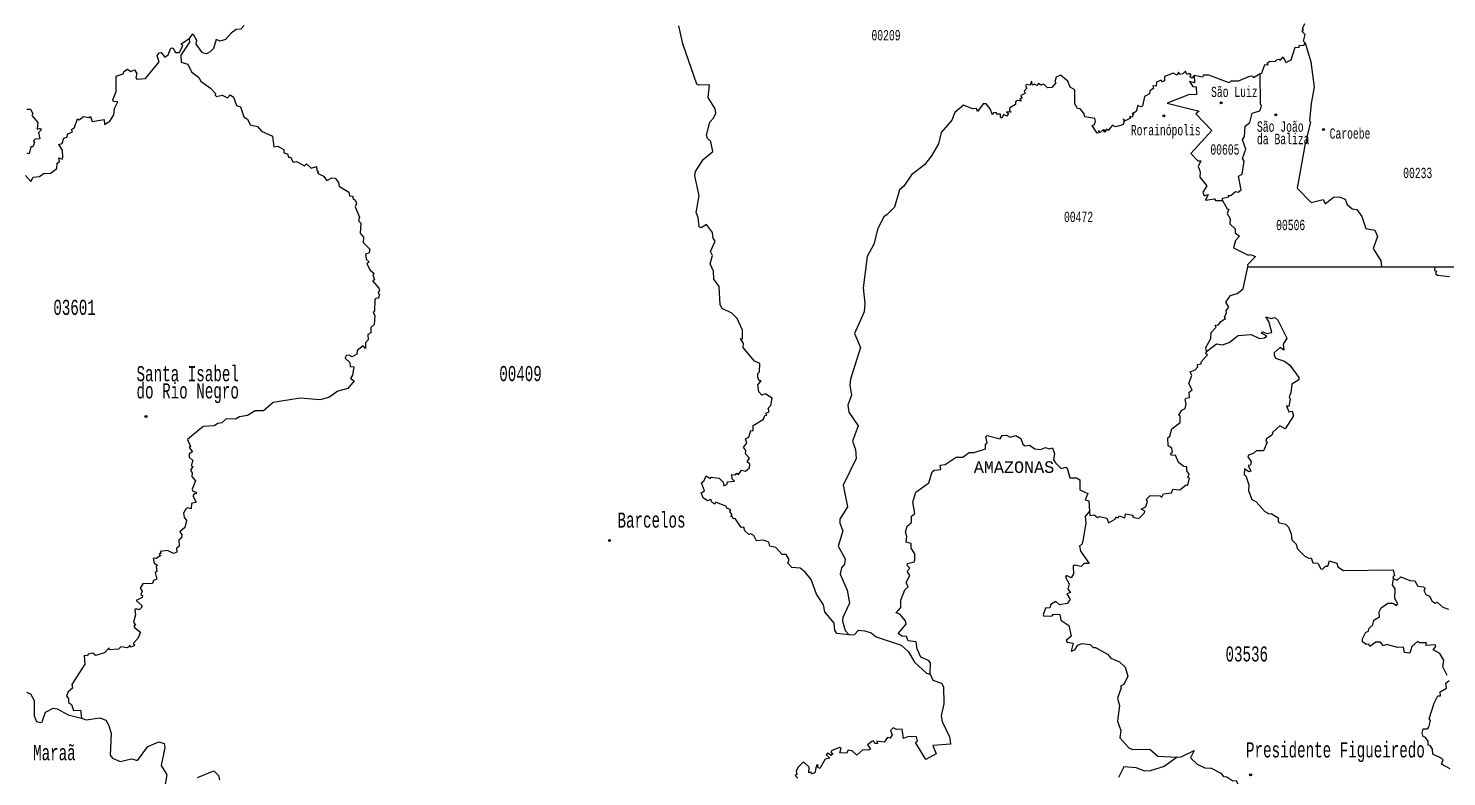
# Model space of a CAD drawing. Header units: millimetres. Extents: x 9851 to 10267, y 23387 to 23778.
# Drawn here: x 9935.2 to 9999.4, y 23704.4 to 23738.2 of the extents above; entities that cross this region are included whole.
import ezdxf
from ezdxf.enums import TextEntityAlignment as Align

# ---------------------------------------------------------------- set-up
doc = ezdxf.new("R2010")
doc.units = ezdxf.units.MM
doc.layers.add('3', color=7, linetype='Continuous')
doc.styles.add('MONOTXT', font='MONOTXT', dxfattribs={"height": 0.2})

# ---------------------------------------------------------------- blocks, each defined once
blk = doc.blocks.new('SEDE')
at = {"layer": '3', "color": 7, "linetype": 'Continuous'}
blk.add_circle((0, 0), 0.00451, dxfattribs=at)

msp = doc.modelspace()

# ---------------------------------------------------------------- linework, layer by layer
at = {"color": 7, "linetype": 'Continuous'}
for p, q in [((9990.377, 23727.432), (9996.422, 23727.432)), ((9996.422, 23727.432), (9998.834, 23727.432)), ((9998.834, 23727.432), (10001.802, 23727.432))]:
    msp.add_line(p, q, dxfattribs=at)
for points in [[(9944.997, 23738.338), (9944.849, 23738.171), (9944.644, 23738.155), (9944.408, 23737.999), (9944.155, 23737.71), (9943.91, 23737.635), (9943.738, 23737.71), (9943.613, 23737.307), (9943.466, 23737.143), (9943.291, 23737.052), (9943.119, 23737.105), (9942.822, 23737.491), (9942.866, 23737.655), (9942.724, 23737.902), (9942.652, 23737.941), (9942.506, 23737.748)], [(9972.358, 23710.786), (9971.791, 23710.843), (9971.702, 23711.002), (9971.666, 23711.31), (9971.258, 23711.827), (9971.188, 23712.138), (9970.877, 23712.63), (9970.635, 23713.282), (9970.36, 23713.613), (9970.135, 23713.799), (9969.76, 23713.83), (9969.574, 23714.032), (9969.644, 23714.193), (9969.502, 23714.424), (9969.327, 23714.424), (9969.038, 23714.738), (9968.758, 23714.793), (9968.719, 23714.968), (9968.483, 23715.063), (9968.166, 23715.038), (9968.035, 23715.277), (9967.897, 23715.357), (9967.819, 23715.316), (9967.63, 23715.493), (9967.585, 23715.655), (9967.472, 23715.641), (9967.191, 23716.046), (9967.108, 23716.024), (9967.091, 23716.105), (9966.994, 23716.135), (9967.058, 23716.205), (9966.952, 23716.36), (9966.997, 23716.432), (9966.816, 23716.507), (9966.799, 23716.593), (9966.33, 23716.777), (9966.274, 23716.696), (9966.141, 23716.78), (9966.102, 23716.907), (9965.949, 23716.846), (9965.747, 23716.982), (9965.655, 23717.207), (9965.808, 23717.291), (9965.674, 23717.655), (9965.802, 23717.757), (9965.891, 23717.982), (9966.06, 23717.857), (9966.119, 23717.916), (9966.472, 23717.868), (9966.652, 23717.693), (9966.688, 23717.524), (9966.83, 23717.602), (9966.852, 23717.702), (9967.169, 23717.727), (9967.063, 23717.843), (9967.049, 23718.03), (9967.219, 23718.027), (9967.269, 23718.091), (9967.344, 23718.038), (9967.49, 23718.233), (9967.665, 23718.189), (9967.849, 23718.33), (9967.86, 23718.5), (9967.74, 23718.605), (9967.849, 23718.775), (9967.66, 23718.964), (9967.673, 23719.122), (9967.574, 23719.272), (9967.718, 23719.45), (9967.665, 23719.655), (9967.81, 23719.719), (9967.912, 23720.022), (9968.007, 23720.011), (9968.018, 23720.255), (9968.485, 23720.539), (9968.54, 23720.703), (9968.629, 23720.714), (9968.585, 23720.803), (9968.735, 23720.867), (9968.693, 23721.028), (9968.804, 23721.153), (9968.874, 23721.489), (9968.56, 23721.686), (9968.399, 23721.625), (9968.274, 23721.778), (9968.221, 23722.083), (9968.373, 23722.269), (9968.287, 23722.275), (9968.226, 23722.43), (9968.223, 23722.6), (9968.304, 23722.68), (9968.307, 23723.05), (9968.076, 23723.158), (9967.56, 23723.772), (9967.578, 23723.952), (9967.435, 23724.191), (9967.524, 23724.177), (9967.53, 23724.555), (9967.291, 23725.093), (9967.049, 23725.338), (9966.608, 23725.541), (9966.513, 23725.713), (9966.472, 23726.532), (9966.23, 23726.871), (9966.213, 23727.232), (9966.074, 23727.555), (9966.172, 23727.932), (9966.088, 23728.127), (9966.294, 23728.588), (9966.197, 23728.721), (9966.172, 23728.974), (9965.905, 23729.338), (9965.665, 23729.196), (9965.571, 23729.234), (9965.528, 23729.653), (9965.427, 23729.885), (9965.574, 23730.635), (9965.374, 23731.549), (9965.402, 23731.735), (9965.752, 23732.277), (9966.18, 23732.649), (9966.097, 23733.088), (9965.947, 23733.224), (9965.897, 23733.377), (9966.047, 23733.968), (9966.222, 23734.143), (9966.33, 23734.382), (9966.299, 23734.566), (9965.98, 23735.077), (9966.041, 23735.66), (9965.547, 23735.635), (9965.46, 23735.685), (9964.838, 23737.513), (9964.649, 23738.324)], [(9992.963, 23737.557), (9992.888, 23737.635), (9992.96, 23737.938), (9992.822, 23738.091), (9992.897, 23738.13), (9992.849, 23738.185), (9992.952, 23738.424)], [(9935.116, 23731.555), (9935.352, 23731.285), (9935.452, 23731.477), (9935.752, 23731.518), (9935.955, 23731.666), (9936.23, 23731.652), (9936.522, 23731.877), (9936.544, 23732.118), (9936.652, 23732.193), (9936.619, 23732.349), (9936.783, 23732.296), (9936.802, 23732.38), (9936.791, 23732.702), (9936.627, 23732.955), (9936.777, 23733.01), (9936.841, 23733.238), (9936.988, 23733.291), (9937.022, 23733.443), (9937.238, 23733.527), (9937.194, 23733.643), (9937.324, 23733.732), (9937.466, 23734.113), (9937.538, 23734.077), (9937.73, 23734.218), (9937.983, 23734.18), (9938.058, 23734.23), (9938.122, 23733.993), (9938.669, 23734.085), (9938.683, 23733.866), (9938.933, 23734.021), (9939.108, 23734.302), (9939.141, 23734.582), (9939.285, 23734.89), (9939.089, 23734.91), (9939.063, 23734.982), (9939.217, 23735.361), (9939.207, 23736.047), (9939.532, 23736.148), (9939.566, 23736.261), (9939.727, 23736.363), (9939.876, 23736.257), (9940.045, 23736.331), (9940.148, 23736.174), (9940.097, 23735.988), (9940.144, 23735.915), (9940.535, 23735.947), (9941.149, 23736.693), (9941.06, 23736.968), (9941.149, 23737.099), (9941.241, 23737.113), (9941.405, 23736.91), (9941.569, 23737.013), (9941.685, 23737.31), (9941.774, 23737.324), (9941.891, 23737.116), (9942.072, 23737.116), (9942.23, 23737.432), (9942.141, 23737.491), (9942.506, 23737.748)], [(9942.506, 23737.748), (9942.527, 23737.582), (9942.141, 23737.005), (9942.149, 23736.677), (9942.454, 23736.597), (9942.624, 23736.241), (9942.955, 23735.985), (9943.035, 23735.827), (9943.477, 23735.507), (9943.71, 23735.263), (9943.688, 23735.185), (9943.749, 23735.135), (9944.005, 23735.193), (9944.241, 23735.068), (9944.363, 23735.205), (9944.519, 23735.105), (9944.655, 23734.716), (9944.835, 23734.66), (9944.98, 23734.213), (9945.149, 23734.105), (9945.272, 23733.841), (9945.605, 23733.768), (9945.777, 23733.557), (9946.277, 23733.33), (9946.347, 23732.852), (9946.51, 23732.877), (9946.791, 23732.735), (9946.788, 23732.577), (9946.96, 23732.538), (9947.002, 23732.388), (9947.094, 23732.38), (9947.208, 23732.155), (9947.369, 23732.191), (9947.727, 23731.999), (9947.822, 23732.085), (9948.027, 23731.888), (9948.269, 23731.963), (9948.28, 23731.796), (9948.352, 23731.741), (9948.319, 23731.666), (9948.585, 23731.532), (9948.733, 23731.332), (9948.955, 23731.452), (9949.113, 23731.438), (9949.269, 23731.235), (9949.291, 23731.071), (9949.727, 23730.805), (9949.755, 23730.641), (9949.916, 23730.616), (9949.91, 23730.538), (9950.035, 23730.421), (9950.08, 23730.274), (9950.013, 23730.143), (9950.216, 23729.666), (9950.163, 23729.513), (9950.269, 23729.396), (9950.244, 23728.952), (9950.391, 23728.771), (9950.372, 23728.521), (9950.685, 23728.224), (9950.647, 23728.06), (9950.491, 23728.005), (9950.519, 23727.774), (9950.644, 23727.66), (9950.547, 23727.566), (9950.694, 23727.271), (9950.872, 23727.132), (9950.822, 23727.071), (9950.894, 23726.843), (9950.808, 23726.793), (9951.083, 23726.463), (9951.119, 23726.377), (9951.055, 23726.23), (9951.116, 23726.171), (9951.06, 23725.999), (9950.96, 23726.013), (9950.908, 23725.943), (9950.894, 23725.432), (9950.83, 23725.366), (9950.91, 23725.224), (9950.869, 23724.816), (9950.728, 23724.677), (9950.732, 23724.448), (9950.587, 23724.371), (9950.598, 23724.125), (9950.479, 23723.992), (9950.479, 23723.733), (9950.376, 23723.855), (9950.115, 23723.639), (9950.087, 23723.481), (9949.875, 23723.358), (9949.752, 23723.438), (9949.611, 23723.424), (9949.56, 23723.291), (9949.773, 23723.104), (9949.794, 23722.912), (9949.953, 23722.904), (9949.897, 23722.525), (9949.81, 23722.378), (9949.97, 23722.264), (9949.691, 23721.92), (9949.227, 23721.799), (9948.83, 23721.524), (9948.425, 23721.416), (9947.538, 23721.494), (9946.315, 23721.293), (9945.879, 23720.908), (9945.497, 23720.91), (9945.143, 23720.705), (9944.784, 23720.643), (9944.603, 23720.533), (9944.181, 23720.55), (9943.989, 23720.376), (9943.801, 23720.347), (9943.641, 23720.229), (9943.143, 23720.207), (9942.443, 23719.617), (9942.58, 23719.302), (9942.507, 23719.256), (9942.664, 23719.055), (9942.512, 23718.975), (9942.517, 23718.814), (9942.673, 23718.662), (9942.602, 23718.42), (9942.682, 23718.39), (9942.577, 23718.225), (9942.651, 23718.116), (9942.627, 23717.941), (9942.798, 23717.756), (9942.649, 23717.368), (9942.674, 23717.285), (9942.83, 23717.241), (9942.828, 23717.158), (9942.748, 23717.178), (9942.677, 23717.068), (9942.825, 23716.789), (9942.617, 23716.723), (9942.596, 23716.478), (9942.454, 23716.535), (9942.379, 23716.495), (9942.262, 23716.292), (9942.28, 23716.099), (9942.395, 23715.954), (9942.315, 23715.642), (9942.096, 23715.445), (9942.177, 23715.324), (9942.173, 23715.174), (9942.047, 23715.067), (9942.057, 23714.792), (9941.942, 23714.684), (9941.958, 23714.521), (9941.8, 23714.457), (9941.531, 23714.597), (9941.204, 23714.546), (9941.233, 23714.471), (9941.16, 23714.418), (9941.232, 23714.371), (9941.026, 23714.236), (9940.878, 23714.246), (9940.937, 23714.021), (9941.078, 23713.929), (9941.019, 23713.867), (9941.052, 23713.645), (9940.978, 23713.599), (9941.056, 23713.302), (9940.903, 23713.248), (9940.862, 23713.106), (9940.425, 23713.094), (9940.304, 23712.891), (9940.387, 23712.752), (9940.331, 23712.602), (9940.401, 23712.558), (9940.384, 23712.479), (9940.118, 23712.331), (9940.365, 23712.115), (9940.365, 23712.028), (9940.258, 23711.909), (9940.114, 23711.966), (9940.057, 23711.912), (9940.086, 23711.686), (9939.99, 23711.362), (9940.082, 23711.228), (9940.017, 23711.173), (9940.063, 23711.103), (9940.318, 23710.912), (9940.197, 23710.624), (9939.984, 23710.394), (9940.05, 23710.337), (9940, 23710.279), (9939.865, 23710.231), (9939.846, 23710.311), (9939.725, 23710.194), (9939.423, 23710.243), (9939.314, 23710.132), (9938.906, 23710.108), (9938.901, 23710.191), (9938.684, 23709.969), (9938.271, 23709.852), (9938.153, 23709.949), (9937.944, 23709.905), (9937.91, 23709.828), (9937.761, 23709.856), (9937.792, 23709.452), (9937.21, 23708.54), (9937.236, 23708.368), (9937.037, 23708.199), (9936.961, 23708.02), (9937.05, 23707.887), (9937.056, 23707.72), (9937.189, 23707.636), (9937.279, 23707.366), (9937.602, 23707.375), (9937.646, 23707.012)], [(9990.933, 23736.152), (9991.008, 23736.191), (9991.144, 23736.577), (9991.294, 23736.557), (9991.244, 23736.638), (9991.366, 23736.721), (9991.619, 23736.707), (9991.663, 23736.793), (9991.791, 23736.821), (9991.855, 23736.766), (9991.974, 23736.924), (9992.091, 23736.668), (9992.335, 23736.793), (9992.516, 23737.36), (9992.702, 23737.346), (9992.694, 23737.435), (9992.902, 23737.449), (9992.963, 23737.557)], [(9992.963, 23737.557), (9993.229, 23736.692), (9993.367, 23735.556), (9993.235, 23734.807), (9993.158, 23734.035), (9993.205, 23733.99), (9993.014, 23733.155), (9993.09, 23733.151), (9992.962, 23732.998), (9992.611, 23730.98), (9993.235, 23730.34), (9993.779, 23730.478), (9993.865, 23730.282), (9994.249, 23730.579), (9994.497, 23730.594), (9994.776, 23730.494), (9994.872, 23730.243), (9995.095, 23730.052), (9995.301, 23730.012), (9995.53, 23729.697), (9995.708, 23729.166), (9996.113, 23729.078), (9996.232, 23728.793), (9996.046, 23728.252), (9996.383, 23727.7), (9996.422, 23727.432)], [(9987.952, 23736.081), (9987.841, 23735.952), (9987.758, 23736.018), (9987.808, 23736.091), (9987.752, 23736.168), (9987.622, 23736.118), (9987.555, 23736.277), (9987.441, 23736.152), (9987.299, 23736.127), (9987.247, 23736.235), (9987.183, 23736.096), (9986.994, 23736.191), (9986.602, 23736.032), (9986.608, 23735.838), (9986.519, 23735.793), (9986.455, 23735.871), (9986.247, 23735.777), (9986.23, 23735.602), (9986.083, 23735.61), (9986.113, 23735.496), (9985.949, 23735.388), (9985.933, 23735.255), (9985.702, 23735.132), (9985.619, 23734.699), (9985.53, 23734.655), (9985.397, 23734.724), (9985.327, 23734.455), (9985.147, 23734.349), (9985.213, 23734.349), (9985.144, 23734.188), (9985.022, 23734.232), (9985.069, 23734.157), (9984.824, 23734.032), (9984.735, 23734.121), (9984.785, 23733.999), (9984.73, 23733.841), (9984.399, 23733.757), (9984.249, 23733.827), (9984.066, 23733.585), (9983.983, 23733.657), (9983.935, 23733.56), (9983.902, 23733.632), (9983.933, 23733.532), (9983.872, 23733.524), (9983.847, 23733.632), (9983.697, 23733.499), (9983.616, 23733.591), (9983.633, 23733.485), (9983.569, 23733.477), (9983.338, 23733.824), (9983.435, 23733.863), (9983.491, 23734.007), (9983.458, 23734.141), (9983.005, 23734.205), (9982.96, 23734.382), (9982.794, 23734.568), (9982.672, 23734.593), (9982.555, 23734.793), (9982.56, 23735.424), (9982.349, 23735.557), (9982.235, 23735.824), (9981.905, 23736.099), (9981.708, 23736.005), (9981.644, 23735.805), (9981.697, 23735.746), (9981.513, 23735.532), (9981.322, 23735.518), (9981.147, 23735.682), (9981.01, 23735.643), (9980.905, 23735.721), (9980.841, 23735.624), (9980.727, 23735.691), (9980.638, 23735.641), (9980.597, 23735.827), (9980.533, 23735.638), (9980.355, 23735.671), (9980.319, 23735.605), (9980.385, 23735.499), (9980.258, 23735.374), (9980.302, 23735.274), (9980.102, 23735.155), (9980.177, 23735.068), (9980.063, 23734.996), (9980.122, 23734.916), (9979.966, 23734.955), (9979.866, 23734.893), (9979.869, 23734.771), (9979.61, 23734.621), (9979.605, 23734.485), (9979.672, 23734.427), (9979.458, 23734.432), (9979.558, 23734.368), (9979.477, 23734.235), (9979.324, 23734.316), (9979.26, 23734.157), (9979.194, 23734.199), (9979.188, 23734.338), (9979.008, 23734.335), (9979.019, 23734.413), (9978.883, 23734.393), (9978.833, 23734.296), (9978.727, 23734.577), (9978.538, 23734.805), (9978.41, 23734.793), (9978.155, 23734.457), (9978.113, 23734.585), (9977.933, 23734.566), (9977.513, 23734.73), (9977.127, 23734.413), (9976.999, 23734.052), (9976.513, 23733.496), (9976.388, 23732.993), (9976.066, 23732.446), (9975.752, 23732.032), (9975.163, 23731.591), (9974.827, 23731.08), (9974.63, 23730.902), (9974.397, 23730.124), (9974.063, 23729.793), (9973.919, 23729.693), (9973.644, 23729.155), (9973.463, 23728.449), (9973.169, 23727.893), (9972.98, 23726.474), (9973.058, 23725.771), (9973.022, 23725.388), (9972.597, 23724.413), (9972.858, 23723.785), (9972.413, 23722.341), (9972.377, 23722.08), (9972.458, 23721.621), (9972.294, 23721.166), (9972.335, 23720.855), (9972.755, 23720.232), (9972.508, 23719.538), (9972.638, 23719.166), (9972.663, 23718.763), (9972.08, 23717.557), (9972.277, 23716.58), (9971.935, 23716.018), (9971.924, 23715.832), (9972.06, 23715.48), (9971.86, 23714.793), (9972.169, 23714.224), (9972.138, 23713.985), (9972.008, 23713.81), (9971.944, 23713.53), (9972.258, 23712.81), (9972.366, 23712.213), (9972.058, 23711.574), (9972.044, 23711.399), (9972.177, 23710.98), (9972.358, 23710.786)], [(9987.952, 23736.081), (9987.966, 23735.744), (9987.739, 23735.801), (9987.895, 23735.582), (9988.037, 23735.571), (9988.053, 23735.224), (9987.691, 23735.207), (9986.73, 23734.822), (9988.18, 23734.471), (9988.021, 23734.348), (9988.741, 23733.594), (9987.798, 23732.556), (9988.117, 23732.221), (9988.249, 23732.215), (9988.123, 23731.964), (9988.226, 23731.724), (9988.206, 23731.484), (9988.523, 23731.087), (9988.333, 23730.802), (9988.399, 23730.643), (9988.585, 23730.699), (9988.46, 23730.443), (9988.863, 23730.507), (9988.913, 23730.43), (9989.227, 23730.432)], [(9990.933, 23736.152), (9990.63, 23735.971), (9990.616, 23736.038), (9990.48, 23736.046), (9989.938, 23735.821), (9989.605, 23735.83), (9989.527, 23735.755), (9988.61, 23736.088), (9988.377, 23736.096), (9988.319, 23735.999), (9987.952, 23736.081)], [(9989.227, 23730.432), (9989.233, 23730.535), (9989.51, 23730.591), (9989.508, 23730.663), (9989.608, 23730.646), (9989.824, 23730.838), (9989.938, 23730.799), (9990.066, 23730.916), (9989.949, 23731.532), (9990.113, 23731.621), (9990.202, 23732.199), (9990.138, 23732.324), (9990.291, 23732.746), (9990.135, 23733.171), (9990.219, 23733.324), (9990.255, 23733.791), (9990.466, 23733.957), (9990.569, 23734.382), (9990.922, 23734.485), (9990.999, 23734.685), (9990.947, 23734.793), (9990.933, 23736.152)], [(9935.177, 23734.555), (9935.338, 23734.552), (9935.449, 23734.358), (9935.394, 23734.277), (9935.674, 23733.952), (9935.635, 23733.649), (9935.796, 23733.691), (9935.821, 23733.618), (9935.705, 23733.482), (9935.755, 23733.221), (9935.544, 23733.199), (9935.48, 23733.13), (9935.516, 23733.043), (9935.447, 23732.849), (9935.349, 23732.849), (9935.272, 23732.543), (9935.194, 23732.574)], [(9989.227, 23730.432), (9989.442, 23730.049), (9989.516, 23730.032), (9989.437, 23729.845), (9989.57, 23729.596), (9989.567, 23729.371), (9989.801, 23729.145), (9989.807, 23728.97), (9989.994, 23728.819), (9989.816, 23728.621), (9989.728, 23728.286), (9990.39, 23727.947), (9990.487, 23727.978), (9990.719, 23727.892), (9990.364, 23727.516), (9990.377, 23727.432)], [(9988.505, 23723.602), (9988.469, 23723.785), (9988.695, 23724.182), (9988.724, 23724.461), (9988.94, 23724.698), (9988.905, 23724.793), (9989.047, 23724.799), (9989.149, 23724.96), (9989.372, 23725.085), (9989.324, 23725.171), (9989.41, 23725.338), (9989.391, 23725.452), (9989.522, 23725.607), (9989.377, 23725.824), (9989.594, 23726.13), (9989.888, 23726.224), (9990.166, 23726.427), (9990.377, 23727.432)], [(9998.834, 23727.432), (9998.819, 23727.263), (9998.905, 23727.224), (9998.858, 23727.121), (9998.955, 23727.052), (9999.485, 23726.988)], [(9988.505, 23723.602), (9988.957, 23723.942), (9989.223, 23723.903), (9989.531, 23724.001), (9989.932, 23724.317), (9990.522, 23724.366), (9990.901, 23724.188), (9991.13, 23724.212), (9991.228, 23724.298), (9990.997, 23724.419), (9991.033, 23724.487), (9991.245, 23724.408), (9991.467, 23724.454), (9991.33, 23724.955), (9991.185, 23725.171), (9991.424, 23725.096), (9991.588, 23725.132), (9991.724, 23725.018), (9992.135, 23724.199), (9991.966, 23723.925), (9992.009, 23723.664), (9991.831, 23723.778), (9991.562, 23723.537), (9991.572, 23723.432), (9991.622, 23723.296), (9992.026, 23723.163), (9992.281, 23722.979), (9992.677, 23722.42), (9992.677, 23722.313), (9992.369, 23722.121), (9992.326, 23721.721), (9992.236, 23721.545), (9992.293, 23721.442), (9992.221, 23721.108), (9992.13, 23721.135), (9992.225, 23720.875), (9992.383, 23720.903), (9992.444, 23720.684), (9992.055, 23720.104), (9991.828, 23720.243), (9991.498, 23719.951), (9991.462, 23719.821), (9991.215, 23719.641), (9991.189, 23719.543), (9991.255, 23719.492), (9991.08, 23719.108), (9990.747, 23719.101), (9990.637, 23718.987), (9990.4, 23718.907), (9990.372, 23718.832), (9990.532, 23718.625), (9990.488, 23718.46), (9990.396, 23718.444), (9990.507, 23718.181), (9990.422, 23718.161), (9990.224, 23718.296), (9990.214, 23718.037), (9990.288, 23717.982), (9990.417, 23717.571), (9990.412, 23717.312), (9990.554, 23716.898), (9990.741, 23716.816), (9991.147, 23716.356), (9991.332, 23716.256), (9991.431, 23716.275), (9991.751, 23716.079), (9991.745, 23715.906), (9991.81, 23715.855), (9992.073, 23715.786), (9992.213, 23715.655), (9992.336, 23715.359), (9992.36, 23715.076), (9992.554, 23714.882), (9992.598, 23714.683), (9992.955, 23714.343), (9993.163, 23714.238), (9993.236, 23714.268), (9993.32, 23714.034), (9993.545, 23714.018), (9993.679, 23713.775), (9993.754, 23713.749), (9993.891, 23713.891), (9993.994, 23713.894), (9994.066, 23714.134), (9994.391, 23714.019), (9994.44, 23713.852), (9994.705, 23713.7), (9996.95, 23713.73), (9997.002, 23713.458), (9996.928, 23713.424), (9996.959, 23713.32)], [(9983.212, 23716.375), (9983.23, 23716.185), (9983.433, 23716.213), (9983.585, 23716.096), (9983.68, 23716.141), (9983.999, 23716.063), (9984.077, 23715.852), (9984.397, 23716.035), (9984.419, 23716.113), (9984.516, 23716.082), (9984.552, 23716.163), (9984.813, 23716.074), (9984.844, 23716.263), (9985.177, 23716.196), (9985.18, 23716.099), (9985.447, 23716.046), (9985.71, 23716.305), (9985.724, 23716.382), (9985.558, 23716.46), (9985.769, 23716.574), (9985.835, 23716.83), (9985.777, 23716.902), (9985.966, 23717.088), (9986.41, 23717.071), (9986.485, 23717.013), (9986.566, 23717.155), (9986.924, 23717.199), (9986.983, 23717.368), (9987.297, 23717.338), (9987.585, 23717.568), (9987.66, 23717.549), (9987.735, 23717.863), (9987.669, 23717.899), (9987.719, 23718.057), (9987.61, 23718.196), (9987.622, 23718.382), (9987.48, 23718.393), (9987.247, 23718.574), (9987.099, 23718.916), (9986.924, 23718.896), (9986.877, 23718.982), (9986.963, 23719.032), (9986.933, 23719.221), (9986.777, 23719.338), (9986.758, 23719.696), (9986.847, 23719.766), (9986.932, 23720.094), (9987.31, 23720.391), (9987.313, 23720.666), (9987.257, 23720.724), (9987.397, 23720.944), (9987.535, 23721.021), (9987.585, 23721.21), (9987.541, 23721.421), (9987.572, 23721.491), (9987.735, 23721.516), (9987.727, 23721.757), (9987.858, 23721.866), (9987.708, 23722.149), (9987.841, 23722.505), (9987.763, 23722.68), (9987.997, 23722.771), (9988.113, 23722.902), (9988.097, 23723.013), (9988.263, 23723.046), (9988.258, 23723.127), (9988.552, 23723.443), (9988.483, 23723.51), (9988.505, 23723.602)], [(9976.01, 23709.007), (9976.024, 23709.518), (9975.944, 23709.618), (9975.592, 23709.773), (9975.427, 23710.146), (9975.374, 23710.463), (9975.019, 23710.51), (9974.938, 23710.702), (9974.727, 23710.724), (9974.566, 23710.849), (9974.935, 23711.263), (9974.902, 23711.41), (9974.641, 23711.716), (9974.469, 23711.782), (9974.68, 23712.016), (9974.688, 23712.352), (9974.874, 23712.824), (9975.019, 23712.949), (9974.935, 23713.152), (9975.091, 23713.471), (9974.977, 23713.666), (9975.094, 23713.799), (9974.974, 23713.913), (9974.991, 23714.005), (9975.291, 23714.085), (9975.316, 23714.174), (9975.322, 23714.443), (9975.155, 23714.696), (9975.15, 23714.916), (9974.922, 23714.971), (9974.96, 23715.238), (9974.905, 23715.427), (9974.972, 23715.696), (9975.169, 23715.866), (9975.174, 23716.157), (9975.322, 23716.274), (9975.235, 23716.78), (9975.369, 23717.235), (9975.96, 23717.652), (9976.11, 23718.149), (9976.188, 23718.227), (9976.491, 23718.266), (9976.469, 23718.455), (9976.685, 23718.482), (9977.188, 23718.813), (9977.497, 23718.818), (9977.774, 23719.035), (9978.002, 23719.035), (9978.516, 23719.202), (9978.516, 23719.405), (9978.594, 23719.466), (9978.527, 23719.741), (9978.588, 23719.796), (9979.183, 23719.643), (9979.269, 23719.805), (9979.466, 23719.821), (9979.633, 23719.724), (9979.883, 23719.796), (9980.119, 23719.666), (9980.205, 23719.41), (9980.297, 23719.338), (9980.505, 23719.357), (9980.752, 23719.199), (9981.002, 23719.171), (9981.224, 23719.252), (9981.399, 23719.196), (9981.549, 23719.243), (9981.633, 23718.985), (9981.594, 23718.693), (9981.674, 23718.557), (9981.93, 23718.305), (9982.147, 23718.374), (9982.21, 23718.318), (9982.324, 23717.891), (9982.635, 23717.877), (9982.78, 23717.788), (9982.785, 23717.349), (9983.147, 23717.182), (9983.019, 23716.885), (9983.191, 23716.841), (9983.212, 23716.375)], [(9983.212, 23716.375), (9983.019, 23716.132), (9983.044, 23715.852), (9982.908, 23715.021), (9982.874, 23714.863), (9982.763, 23714.802), (9982.807, 23714.561), (9983.197, 23714.017), (9982.981, 23714.011), (9982.841, 23713.88), (9982.545, 23713.941), (9982.48, 23713.883), (9982.49, 23713.548), (9982.388, 23713.355), (9982.184, 23713.464), (9982.13, 23713.396), (9982.295, 23713.09), (9982.235, 23712.849), (9982.355, 23712.702), (9982.19, 23712.633), (9982.339, 23712.386), (9982.212, 23712.198), (9981.86, 23712.148), (9981.7, 23712.289), (9981.466, 23712.162), (9981.423, 23711.999), (9981.222, 23711.996), (9981.115, 23711.7), (9981.158, 23711.626), (9981.528, 23711.639), (9981.595, 23711.72), (9981.882, 23711.7), (9981.918, 23711.451), (9982.276, 23711.203), (9982.388, 23710.722), (9982.155, 23710.53), (9982.2, 23710.448), (9982.478, 23710.407), (9982.392, 23710.039), (9982.554, 23710.101), (9982.694, 23710.32), (9982.869, 23710.385), (9983.252, 23710.342), (9983.375, 23710.215), (9983.488, 23710.214), (9984.036, 23709.904), (9984.185, 23709.732), (9984.567, 23709.563), (9984.832, 23709.321), (9984.95, 23708.916), (9984.776, 23708.534), (9984.62, 23708.456), (9984.653, 23708.381), (9984.487, 23707.922), (9984.568, 23707.59), (9984.489, 23706.879), (9984.637, 23706.454), (9984.591, 23706.128), (9984.993, 23705.678), (9985.163, 23705.601), (9985.942, 23705.615), (9986.311, 23705.301), (9987.18, 23705.252)], [(9999.392, 23708.948), (9999.192, 23709.344), (9999.242, 23709.638), (9999.048, 23709.942), (9998.75, 23710.102), (9998.878, 23710.256), (9998.843, 23710.333), (9998.417, 23710.297), (9998.455, 23710.418), (9998.136, 23710.422), (9998.051, 23710.485), (9997.794, 23710.256), (9997.702, 23709.958), (9997.454, 23709.978), (9997.408, 23710.224), (9997.159, 23710.207), (9996.647, 23710.34), (9996.507, 23710.286), (9996.377, 23710.449), (9996.169, 23710.448), (9995.894, 23710.257), (9995.84, 23710.366), (9995.718, 23710.349), (9995.563, 23710.468), (9995.554, 23710.596), (9995.715, 23710.903), (9995.81, 23710.938), (9995.865, 23711.09), (9996.033, 23711.241), (9996.075, 23711.442), (9996.332, 23711.604), (9996.318, 23711.829), (9996.403, 23712.001), (9996.708, 23712.212), (9996.937, 23712.212), (9997.102, 23712.118), (9997.162, 23712.181), (9997.023, 23712.43), (9997.03, 23712.859), (9996.914, 23713.038), (9996.959, 23713.32)], [(9996.959, 23713.32), (9997.129, 23713.254), (9997.288, 23713.402), (9997.702, 23713.234), (9997.929, 23713.229), (9998.067, 23712.982), (9998.32, 23712.948), (9998.388, 23712.877), (9998.326, 23712.782), (9998.419, 23712.612), (9998.591, 23712.535), (9998.702, 23712.313), (9998.845, 23712.219), (9998.932, 23712.255), (9999.184, 23712.03), (9999.446, 23711.945)], [(9972.358, 23710.786), (9972.585, 23710.802), (9972.777, 23710.991), (9973.06, 23710.968), (9973.349, 23710.877), (9973.577, 23710.699), (9974.708, 23710.316), (9975.035, 23710.016), (9975.31, 23709.541), (9975.847, 23709.049), (9976.01, 23709.007)], [(9976.01, 23709.007), (9976.133, 23708.728), (9976.527, 23708.593), (9976.619, 23708.428), (9976.624, 23707.659), (9976.51, 23707.117), (9976.562, 23706.869), (9976.894, 23706.165), (9976.933, 23705.845), (9976.138, 23705.775), (9976.282, 23705.41), (9975.824, 23705.144), (9975.345, 23705.919), (9975.441, 23705.983), (9975.397, 23706.174), (9975.032, 23706.189), (9974.813, 23706.091), (9974.75, 23706.513), (9974.491, 23706.503), (9974.344, 23706.575), (9974.214, 23706.465), (9974.295, 23706.26), (9974.206, 23706.11), (9974.09, 23706.138), (9973.937, 23705.933), (9973.6, 23705.973), (9973.629, 23705.876), (9973.505, 23705.87), (9973.452, 23705.987), (9973.369, 23705.963), (9973.175, 23705.816), (9973.32, 23705.629), (9973.245, 23705.561), (9972.97, 23705.577), (9972.69, 23705.342), (9972.485, 23705.535), (9972.305, 23705.574), (9972.223, 23705.429), (9971.933, 23705.449), (9971.99, 23705.643), (9971.916, 23705.685), (9971.553, 23705.533), (9971.528, 23705.454), (9971.613, 23705.43), (9971.532, 23705.322), (9971.374, 23705.433), (9971.318, 23705.353), (9971.473, 23705.208), (9971.26, 23705.155), (9971.021, 23704.741), (9970.92, 23704.792), (9970.948, 23704.906), (9970.868, 23704.897), (9970.804, 23704.545), (9970.658, 23704.491), (9970.623, 23704.567), (9970.532, 23704.537), (9970.538, 23704.804), (9970.286, 23705.046), (9970.031, 23704.79), (9969.961, 23704.621), (9969.981, 23704.468), (9969.913, 23704.427), (9970.03, 23704.307)], [(9999.515, 23704.724), (9999.133, 23704.942), (9999.205, 23705.126), (9999.144, 23705.194), (9998.738, 23705.393), (9998.718, 23705.617), (9998.621, 23705.785), (9998.532, 23705.801), (9998.526, 23705.97), (9998.396, 23706.151), (9998.3, 23706.173), (9998.249, 23706.352), (9998.296, 23706.531), (9998.49, 23706.531), (9998.563, 23706.607), (9998.639, 23706.907), (9998.579, 23706.984), (9998.796, 23707.689), (9998.96, 23708.026), (9999.08, 23708.02), (9999.077, 23708.204), (9999.353, 23708.366), (9999.33, 23708.596), (9999.48, 23708.722)], [(9935.16, 23708.196), (9935.333, 23708.118), (9935.507, 23707.821), (9935.499, 23707.125), (9935.617, 23706.867), (9935.798, 23706.813), (9935.871, 23706.854), (9936.015, 23707.281), (9936.368, 23707.462), (9936.552, 23707.442), (9937.039, 23707.17), (9937.646, 23707.012)], [(9937.646, 23707.012), (9937.849, 23706.939), (9938.466, 23707.037), (9938.738, 23706.923), (9938.887, 23706.691), (9938.986, 23706.319), (9938.945, 23705.338), (9939.043, 23705.2), (9939.394, 23705.05), (9939.908, 23705.178), (9940.177, 23705.1), (9940.647, 23705.741), (9941.137, 23705.947), (9941.385, 23705.87), (9941.406, 23705.69), (9941.244, 23704.874), (9941.51, 23704.451), (9941.398, 23703.854)], [(9987.18, 23705.252), (9986.591, 23704.829), (9985.956, 23704.634), (9985.721, 23704.622), (9985.332, 23704.77), (9984.767, 23704.809), (9984.535, 23704.334)], [(9987.18, 23705.252), (9987.36, 23705.271), (9987.946, 23705.554), (9987.783, 23705.223), (9988.087, 23704.932), (9988.427, 23704.765), (9988.71, 23704.756), (9989.16, 23704.521), (9989.27, 23704.376), (9989.425, 23704.363), (9989.69, 23704.18), (9989.844, 23704.197), (9989.922, 23704.033), (9990.151, 23703.918), (9990.248, 23703.77), (9990.423, 23703.821), (9990.609, 23703.778), (9990.752, 23703.595)], [(9942.888, 23704.329), (9943.628, 23704.641), (9943.839, 23704.425), (9943.878, 23704.22)]]:
    msp.add_lwpolyline(points, dxfattribs=at)
for p in [(9989.165, 23734.845), (9986.572, 23734.255), (9991.638, 23734.299), (9993.797, 23733.632), (9940.56, 23720.655), (9961.51, 23715.046), (9990.502, 23704.449)]:
    msp.add_point(p, dxfattribs=at)

# ---------------------------------------------------------------- block references
at = {"color": 7, "linetype": 'Continuous', "zscale": 10}
for p, xscale, yscale, rotation in [((9989.165, 23734.845), 9.999979253591004, 9.999979253591004, 0.1302010844088908), ((9986.572, 23734.255), 10.00001995381309, 10.00001995381309, 0.1144590716265424), ((9991.638, 23734.299), 9.999980647557269, 9.999980647557269, 0.1336695434976934), ((9993.797, 23733.632), 9.99998119345596, 9.99998119345596, 0.135003565964679), ((9940.56, 23720.655), 9.999983445138664, 9.999983445138664, 359.5845807271799), ((9961.51, 23715.046), 10, 10, 359.6897048121483), ((9990.502, 23704.449), 10.00001312636326, 10.00001312636326, 359.8020307654306)]:
    msp.add_blockref('SEDE', p, dxfattribs=dict(at, xscale=xscale, yscale=yscale, rotation=rotation))

# ---------------------------------------------------------------- texts
at = {"color": 7, "linetype": 'Continuous', "style": 'MONOTXT'}
for s, height, width, p in [('00209', 0.4672, 0.649999, (9974.017, 23737.902)), ('00605', 0.4672, 0.650002, (9989.339, 23732.732)), ('00506', 0.4671, 0.649999, (9992.312, 23729.319)), ('03601', 0.6827, 0.65, (9937.331, 23725.594)), ('00409', 0.6827, 0.65, (9957.493, 23722.6)), ('03536', 0.6829, 0.65, (9990.327, 23709.92))]:
    msp.add_text(s, height=height, dxfattribs=dict(at, width=width)).set_placement(p, align=Align.MIDDLE)
for s, height, width, p in [('S%%227o Luiz', 0.4672, 0.649999, (9988.713, 23735.107)), ('00233', 0.4672, 0.650001, (9997.398, 23731.438)), ('Barcelos', 0.6828, 0.650001, (9961.88, 23715.633))]:
    msp.add_text(s, height=height, dxfattribs=dict(at, width=width)).set_placement(p)
for s, height, width, p in [('Rorain%%243polis', 0.46717, 0.649998, (9985.086, 23733.841)), ('Caroebe', 0.4672, 0.650002, (9994.074, 23733.691))]:
    msp.add_text(s, height=height, dxfattribs=dict(at, width=width)).set_placement(p, align=Align.TOP_LEFT)
for s, height, rotation, width, p in [('S%%227o Jo%%227o ', 0.46897, 359.99825, 0.649999, (9990.787, 23733.533)), ('da Baliza', 0.469, 359.99825, 0.649999, (9990.787, 23732.973)), ('00472', 0.4671, 0, 0.649999, (9982.064, 23729.452)), ('Santa Isabel ', 0.68611, 359.99591, 0.650001, (9940.131, 23722.252)), ('do Rio Negro', 0.68611, 359.99591, 0.650001, (9940.131, 23721.475)), ('Presidente Figueiredo', 0.6842, 359.99821, 0.649998, (9990.293, 23705.24))]:
    msp.add_text(s, height=height, rotation=rotation, dxfattribs=dict(at, width=width)).set_placement(p)
msp.add_text('AMAZONAS', height=0.5255, rotation=0.09048, dxfattribs=at).set_placement((9981.623, 23718.108), align=Align.RIGHT)
at = {"color": 7, "linetype": 'Continuous', "style": 'MONOTXT', "width": 0.650001}
msp.add_text('Mara%%227', height=0.6831, rotation=359.99999, dxfattribs=at).set_placement((9935.458, 23705.795), align=Align.TOP_LEFT)

doc.saveas('drawing.dxf')
